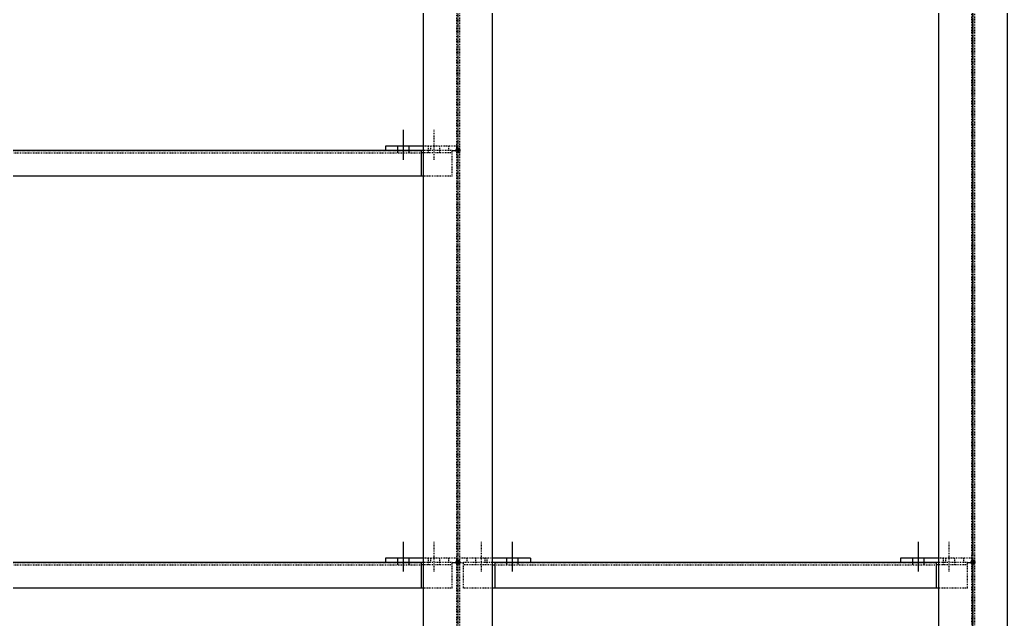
# Model space of a CAD drawing. Header units: millimetres. Extents: x 2102 to 20742, y 12631 to 26594.
# Drawn here: x 18281 to 20199, y 22210 to 23375 of the extents above; entities that cross this region are included whole.
import ezdxf

# ---------------------------------------------------------------- set-up
doc = ezdxf.new("R2010")
doc.units = ezdxf.units.MM
for name, pattern in [('CENTER', [12.7, 7.9375, -1.5875, 1.5875, -1.5875]), ('DXK_LINE_DOT2', [3.9198, 1.9599, -1.9599]), ('DXK_LINE_DOT5', [7.8785, 2.979, -0.9799, 0.9799, -0.9799, 0.9799, -0.9799])]:
    doc.linetypes.add(name, pattern=pattern)
for name, color, linetype in [('1', 7, 'Continuous'), ('2', 7, 'Continuous'), ('4', 7, 'Continuous')]:
    doc.layers.add(name, color=color, linetype=linetype)

# ---------------------------------------------------------------- blocks, each defined once
blk = doc.blocks.new('GridLine-116860372-116904 - 114867')
at = {"layer": '2', "color": 7, "linetype": 'DXK_LINE_DOT5'}
blk.add_line((23950.6, 12454.5), (23950.6, 27661.7), dxfattribs=at)
blk = doc.blocks.new('Part-116860372-115066 - 114867')
at = {"layer": '4', "linetype": 'Continuous'}
for points in [[(21450.6, 23565.8, -1), (21450.6, 23575.8, -1)], [(22700.6, 23565.8, -1), (22700.6, 23575.8, -1)]]:
    blk.add_hatch(color=4, dxfattribs=at).paths.add_polyline_path(points)
at = {"layer": '1', "color": 6, "linetype": 'DXK_LINE_DOT2'}
for p, q in [((21540.1, 23570.8), (21464.1, 23570.8)), ((21464.1, 23508.3), (21464.1, 23570.8)), ((21533.8, 23564.6), (21464.1, 23564.6)), ((21540.1, 23564.6), (22611.1, 23564.6)), ((22687, 23570.8), (22611.1, 23570.8)), ((22687, 23564.6), (22617.3, 23564.6)), ((22687, 23508.3), (22687, 23570.8)), ((21533.8, 23508.3), (21464.1, 23508.3)), ((22687, 23508.3), (22617.3, 23508.3))]:
    blk.add_line(p, q, dxfattribs=at)
at = {"layer": '2', "color": 2, "linetype": 'Continuous'}
for p, q in [((21533.8, 23564.6), (21540.1, 23564.6)), ((22611.1, 23570.8), (21540.1, 23570.8)), ((21540.1, 23570.8), (21540.1, 23508.3)), ((22611.1, 23570.8), (22611.1, 23508.3)), ((22617.3, 23564.6), (22611.1, 23564.6)), ((22617.3, 23508.3), (21533.8, 23508.3))]:
    blk.add_line(p, q, dxfattribs=at)
at = {"layer": '4', "color": 4, "linetype": 'CENTER'}
for p, q in [((21450.6, 23570.8), (21464.1, 23570.8)), ((21540.1, 23570.8), (22611.1, 23570.8)), ((22687, 23570.8), (22700.6, 23570.8))]:
    blk.add_line(p, q, dxfattribs=at)
at = {"layer": '4', "color": 4, "linetype": 'Continuous'}
for centre in [(21450.6, 23570.8), (22700.6, 23570.8)]:
    blk.add_circle(centre, 5, dxfattribs=at)
blk = doc.blocks.new('Part-116860372-114979 - 114867')
at = {"layer": '1', "color": 6, "linetype": 'DXK_LINE_DOT2'}
for p, q in [((23947, 25050.3), (23947, 21670)), ((23954.1, 25050.3), (23954.1, 21670))]:
    blk.add_line(p, q, dxfattribs=at)
at = {"layer": '2', "color": 2, "linetype": 'Continuous'}
for p, q in [((23867.3, 25050.3), (23867.3, 21670)), ((24033.8, 25050.3), (24033.8, 21670))]:
    blk.add_line(p, q, dxfattribs=at)
at = {"layer": '4', "color": 4, "linetype": 'CENTER'}
blk.add_line((23950.6, 25070.8), (23950.6, 21320.8), dxfattribs=at)
blk = doc.blocks.new('Part-116860372-114978 - 114867')
at = {"layer": '1', "color": 6, "linetype": 'DXK_LINE_DOT2'}
for p, q in [((22697, 24981.3), (22697, 21410.3)), ((22704.1, 24981.3), (22704.1, 21410.3))]:
    blk.add_line(p, q, dxfattribs=at)
at = {"layer": '2', "color": 2, "linetype": 'Continuous'}
for p, q in [((22617.3, 21410.3), (22617.3, 24981.3)), ((22783.8, 24981.3), (22783.8, 21410.3))]:
    blk.add_line(p, q, dxfattribs=at)
at = {"layer": '4', "color": 4, "linetype": 'CENTER'}
blk.add_line((22700.6, 25070.8), (22700.6, 21320.8), dxfattribs=at)
blk = doc.blocks.new('Part-116860372-115056 - 114867')
at = {"layer": '4', "linetype": 'Continuous'}
for points in [[(21450.6, 22565.8, -1), (21450.6, 22575.8, -1)], [(22700.6, 22565.8, -1), (22700.6, 22575.8, -1)]]:
    blk.add_hatch(color=4, dxfattribs=at).paths.add_polyline_path(points)
at = {"layer": '1', "color": 6, "linetype": 'DXK_LINE_DOT2'}
for p, q in [((21464.1, 22508.3), (21464.1, 22570.8)), ((21540.1, 22570.8), (21464.1, 22570.8)), ((21533.8, 22564.6), (21464.1, 22564.6)), ((21540.1, 22564.6), (22611.1, 22564.6)), ((22687, 22570.8), (22611.1, 22570.8)), ((22687, 22564.6), (22617.3, 22564.6)), ((22687, 22508.3), (22687, 22570.8)), ((21533.8, 22508.3), (21464.1, 22508.3)), ((22687, 22508.3), (22617.3, 22508.3))]:
    blk.add_line(p, q, dxfattribs=at)
at = {"layer": '2', "color": 2, "linetype": 'Continuous'}
for p, q in [((21533.8, 22564.6), (21540.1, 22564.6)), ((22611.1, 22570.8), (21540.1, 22570.8)), ((21540.1, 22570.8), (21540.1, 22508.3)), ((22611.1, 22570.8), (22611.1, 22508.3)), ((22617.3, 22564.6), (22611.1, 22564.6)), ((22617.3, 22508.3), (21533.8, 22508.3))]:
    blk.add_line(p, q, dxfattribs=at)
at = {"layer": '4', "color": 4, "linetype": 'CENTER'}
for p, q in [((21450.6, 22570.8), (21464.1, 22570.8)), ((21540.1, 22570.8), (22611.1, 22570.8)), ((22687, 22570.8), (22700.6, 22570.8))]:
    blk.add_line(p, q, dxfattribs=at)
at = {"layer": '4', "color": 4, "linetype": 'Continuous'}
for centre in [(21450.6, 22570.8), (22700.6, 22570.8)]:
    blk.add_circle(centre, 5, dxfattribs=at)
blk = doc.blocks.new('Part-116860372-115057 - 114867')
at = {"layer": '4', "linetype": 'Continuous'}
for points in [[(22700.6, 22565.8, -1), (22700.6, 22575.8, -1)], [(23950.6, 22565.8, -1), (23950.6, 22575.8, -1)]]:
    blk.add_hatch(color=4, dxfattribs=at).paths.add_polyline_path(points)
at = {"layer": '1', "color": 6, "linetype": 'DXK_LINE_DOT2'}
for p, q in [((22714.1, 22508.3), (22714.1, 22570.8)), ((22790.1, 22570.8), (22714.1, 22570.8)), ((22783.8, 22564.6), (22714.1, 22564.6)), ((22790.1, 22564.6), (23861.1, 22564.6)), ((23937, 22570.8), (23861.1, 22570.8)), ((23937, 22564.6), (23867.3, 22564.6)), ((23937, 22508.3), (23937, 22570.8)), ((22783.8, 22508.3), (22714.1, 22508.3)), ((23937, 22508.3), (23867.3, 22508.3))]:
    blk.add_line(p, q, dxfattribs=at)
at = {"layer": '2', "color": 2, "linetype": 'Continuous'}
for p, q in [((22783.8, 22564.6), (22790.1, 22564.6)), ((23861.1, 22570.8), (22790.1, 22570.8)), ((22790.1, 22570.8), (22790.1, 22508.3)), ((23861.1, 22570.8), (23861.1, 22508.3)), ((23867.3, 22564.6), (23861.1, 22564.6)), ((23867.3, 22508.3), (22783.8, 22508.3))]:
    blk.add_line(p, q, dxfattribs=at)
at = {"layer": '4', "color": 4, "linetype": 'CENTER'}
for p, q in [((22700.6, 22570.8), (22714.1, 22570.8)), ((22790.1, 22570.8), (23861.1, 22570.8)), ((23937, 22570.8), (23950.6, 22570.8))]:
    blk.add_line(p, q, dxfattribs=at)
at = {"layer": '4', "color": 4, "linetype": 'Continuous'}
for centre in [(22700.6, 22570.8), (23950.6, 22570.8)]:
    blk.add_circle(centre, 5, dxfattribs=at)
blk = doc.blocks.new('Bolt-116860372-115734 - 114867')
at = {"layer": '1', "color": 1, "linetype": 'DXK_LINE_DOT2'}
for p, q in [((22643.3, 22548.3), (22643.3, 22620.8)), ((22629.5, 22570.8), (22629.5, 22580.8)), ((22657, 22570.8), (22657, 22580.8)), ((22629.5, 22564.6), (22629.5, 22570.8)), ((22657, 22564.6), (22657, 22570.8))]:
    blk.add_line(p, q, dxfattribs=at)
at = {"layer": '2', "color": 1, "linetype": 'Continuous'}
for p, q in [((22568.3, 22548.3), (22568.3, 22620.8)), ((22554.5, 22570.8), (22554.5, 22580.8)), ((22582, 22570.8), (22582, 22580.8)), ((22554.5, 22564.6), (22554.5, 22570.8)), ((22582, 22564.6), (22582, 22570.8))]:
    blk.add_line(p, q, dxfattribs=at)
blk = doc.blocks.new('Bolt-116860372-115732 - 114867')
at = {"layer": '1', "color": 1, "linetype": 'DXK_LINE_DOT2'}
for p, q in [((23893.3, 22548.3), (23893.3, 22620.8)), ((23879.5, 22570.8), (23879.5, 22580.8)), ((23907, 22570.8), (23907, 22580.8)), ((23879.5, 22564.6), (23879.5, 22570.8)), ((23907, 22564.6), (23907, 22570.8))]:
    blk.add_line(p, q, dxfattribs=at)
at = {"layer": '2', "color": 1, "linetype": 'Continuous'}
for p, q in [((23818.3, 22548.3), (23818.3, 22620.8)), ((23804.5, 22570.8), (23804.5, 22580.8)), ((23832, 22570.8), (23832, 22580.8)), ((23804.5, 22564.6), (23804.5, 22570.8)), ((23832, 22564.6), (23832, 22570.8))]:
    blk.add_line(p, q, dxfattribs=at)
blk = doc.blocks.new('Part-116860372-115731 - 114867')
at = {"layer": '1', "color": 6, "linetype": 'DXK_LINE_DOT2'}
for p, q in [((23947, 22580.8), (23867.3, 22580.8)), ((23884.5, 22570.8), (23884.5, 22580.8)), ((23928.3, 22570.8), (23928.3, 22580.8))]:
    blk.add_line(p, q, dxfattribs=at)
at = {"layer": '2', "color": 2, "linetype": 'Continuous'}
for p, q in [((23867.3, 22580.8), (23774.5, 22580.8)), ((23774.5, 22580.8), (23774.5, 22570.8)), ((23867.3, 22570.8), (23861.1, 22570.8))]:
    blk.add_line(p, q, dxfattribs=at)
blk = doc.blocks.new('Part-116860372-115727 - 114867')
at = {"layer": '1', "color": 6, "linetype": 'DXK_LINE_DOT2'}
for p, q in [((22783.8, 22580.8), (22704.1, 22580.8)), ((22722.9, 22570.8), (22722.9, 22580.8)), ((22766.6, 22570.8), (22766.6, 22580.8))]:
    blk.add_line(p, q, dxfattribs=at)
at = {"layer": '2', "color": 2, "linetype": 'Continuous'}
for p, q in [((22876.6, 22580.8), (22783.8, 22580.8)), ((22876.6, 22580.8), (22876.6, 22570.8)), ((22790.1, 22570.8), (22783.8, 22570.8))]:
    blk.add_line(p, q, dxfattribs=at)
blk = doc.blocks.new('Part-116860372-115725 - 114867')
at = {"layer": '1', "color": 6, "linetype": 'DXK_LINE_DOT2'}
for p, q in [((22697, 23580.8), (22617.3, 23580.8)), ((22634.5, 23570.8), (22634.5, 23580.8)), ((22678.3, 23570.8), (22678.3, 23580.8)), ((22697, 23580.8), (22697, 23570.8))]:
    blk.add_line(p, q, dxfattribs=at)
at = {"layer": '2', "color": 2, "linetype": 'Continuous'}
for p, q in [((22617.3, 23580.8), (22524.5, 23580.8)), ((22524.5, 23580.8), (22524.5, 23570.8)), ((22617.3, 23570.8), (22611.1, 23570.8))]:
    blk.add_line(p, q, dxfattribs=at)
blk = doc.blocks.new('Bolt-116860372-115726 - 114867')
at = {"layer": '1', "color": 1, "linetype": 'DXK_LINE_DOT2'}
for p, q in [((22643.3, 23548.3), (22643.3, 23620.8)), ((22629.5, 23570.8), (22629.5, 23580.8)), ((22629.5, 23564.6), (22629.5, 23570.8)), ((22657, 23570.8), (22657, 23580.8)), ((22657, 23564.6), (22657, 23570.8))]:
    blk.add_line(p, q, dxfattribs=at)
at = {"layer": '2', "color": 1, "linetype": 'Continuous'}
for p, q in [((22568.3, 23548.3), (22568.3, 23620.8)), ((22554.5, 23570.8), (22554.5, 23580.8)), ((22554.5, 23564.6), (22554.5, 23570.8)), ((22582, 23570.8), (22582, 23580.8)), ((22582, 23564.6), (22582, 23570.8))]:
    blk.add_line(p, q, dxfattribs=at)
blk = doc.blocks.new('Bolt-116860372-115728 - 114867')
at = {"layer": '1', "color": 1, "linetype": 'DXK_LINE_DOT2'}
for p, q in [((22757.9, 22548.3), (22757.9, 22620.8)), ((22744.1, 22570.8), (22744.1, 22580.8)), ((22771.6, 22570.8), (22771.6, 22580.8)), ((22744.1, 22564.6), (22744.1, 22570.8)), ((22771.6, 22564.6), (22771.6, 22570.8))]:
    blk.add_line(p, q, dxfattribs=at)
at = {"layer": '2', "color": 1, "linetype": 'Continuous'}
for p, q in [((22832.9, 22548.3), (22832.9, 22620.8)), ((22819.1, 22570.8), (22819.1, 22580.8)), ((22846.6, 22570.8), (22846.6, 22580.8)), ((22819.1, 22564.6), (22819.1, 22570.8)), ((22846.6, 22564.6), (22846.6, 22570.8))]:
    blk.add_line(p, q, dxfattribs=at)
blk = doc.blocks.new('Part-116860372-115733 - 114867')
at = {"layer": '1', "color": 6, "linetype": 'DXK_LINE_DOT2'}
for p, q in [((22697, 22580.8), (22617.3, 22580.8)), ((22634.5, 22570.8), (22634.5, 22580.8)), ((22678.3, 22570.8), (22678.3, 22580.8)), ((22697, 22580.8), (22697, 22570.8))]:
    blk.add_line(p, q, dxfattribs=at)
at = {"layer": '2', "color": 2, "linetype": 'Continuous'}
for p, q in [((22617.3, 22580.8), (22524.5, 22580.8)), ((22524.5, 22580.8), (22524.5, 22570.8)), ((22617.3, 22570.8), (22611.1, 22570.8))]:
    blk.add_line(p, q, dxfattribs=at)

msp = doc.modelspace()

# ---------------------------------------------------------------- block references
at = {"xscale": 0.8, "yscale": 0.8, "zscale": 0.8}
for name in ['GridLine-116860372-116904 - 114867', 'Part-116860372-114978 - 114867', 'Part-116860372-114979 - 114867', 'Bolt-116860372-115726 - 114867', 'Part-116860372-115066 - 114867', 'Part-116860372-115725 - 114867', 'Bolt-116860372-115734 - 114867', 'Bolt-116860372-115728 - 114867', 'Bolt-116860372-115732 - 114867', 'Part-116860372-115056 - 114867', 'Part-116860372-115733 - 114867', 'Part-116860372-115057 - 114867', 'Part-116860372-115727 - 114867', 'Part-116860372-115731 - 114867']:
    msp.add_blockref(name, (971.5, 4264.2), dxfattribs=at)

doc.saveas('drawing.dxf')
